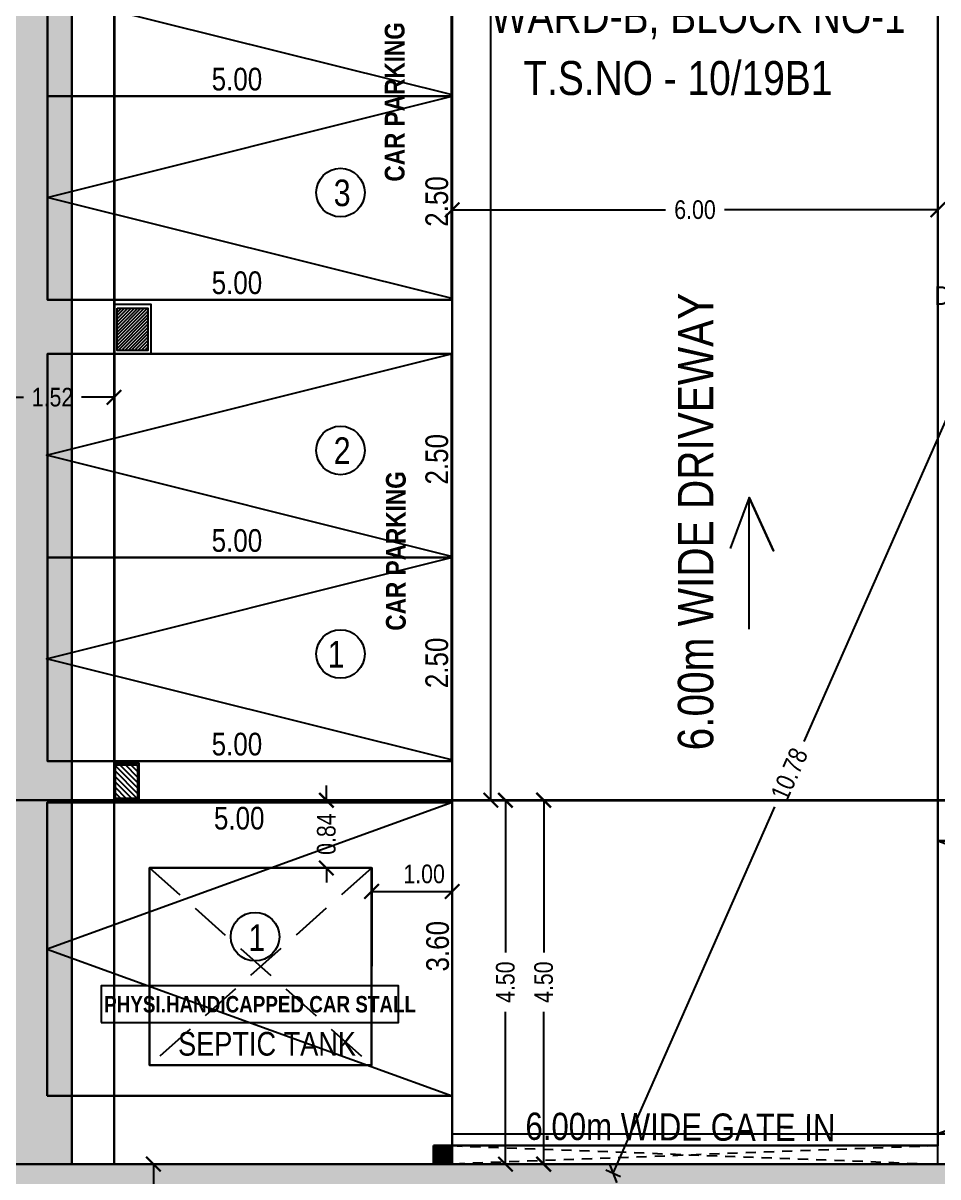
# Model space of a CAD drawing. Header units: metres. Extents: x 144 to 1259, y -1474 to -210.
# Drawn here: x 1142.82 to 1154.12, y -1186.98 to -1172.72 of the extents above; entities that cross this region are included whole.
import ezdxf

# ---------------------------------------------------------------- set-up
doc = ezdxf.new("R2010")
doc.units = ezdxf.units.M
for name, pattern in [('_AEC_GRIPS_LT_HIDDENX2', [0.75, 0.5, -0.25]), ('HIDDEN2', [0.1875, 0.125, -0.0625]), ('HIDDENX2', [0.75, 0.5, -0.25])]:
    doc.linetypes.add(name, pattern=pattern)
for name, color, linetype, lineweight in [('_0', 7, 'Continuous', 5), ('BLK_1_FLR_0_STILT_PARKING', 13, 'Continuous', 0), ('BLK_1_LVL_0_BLDG_FOOT_PRINT', 1, 'Continuous', 5), ('DIST_EXIT', 7, 'Continuous', 0)]:
    doc.layers.add(name, color=color, linetype=linetype, lineweight=lineweight)
for name, color, linetype in [('AS_AT_SITE', 6, 'Continuous'), ('BLK_1_LVL_0_FRONT_SETBACK', 2, 'Continuous'), ('BLK_1_LVL_0_SIDE_SETBACK1', 171, 'Continuous'), ('DRIVE_WAY', 255, 'Continuous'), ('FMB_OR_PLR', 70, 'Continuous'), ('PER_AISLE_WIDTH', 5, 'Continuous'), ('PLOT_BOUNDARY', 70, 'Continuous'), ('ROAD_WIDTH', 2, 'Continuous'), ('RWH', 130, 'Continuous'), ('SEPTIC_TANK', 146, 'Continuous'), ('SUPER_IMPOSED', 5, 'Continuous')]:
    doc.layers.add(name, color=color, linetype=linetype)
for name, color, linetype, plot in [('BLK_1_FLR_0_BLT_UP_AREA', 18, 'Continuous', False), ('BLK_1_FLR_0_BLT_UP_AREA_DEDUCT', 1, 'Continuous', False), ('BLK_1_MAX_HEIGHT_CAL', 7, 'Continuous', False), ('BLK_1_MAX_HEIGHT_CAL_SET_BACK', 6, 'Continuous', False), ('DA_PARKING', 1, 'Continuous', False), ('PARKING_SLOT', 30, 'Continuous', False), ('SHORTEST_DIST_TO_ROAD', 6, 'Continuous', False)]:
    doc.layers.add(name, color=color, linetype=linetype, plot=plot)
doc.styles.add('R1', font='swisscb.ttf')
doc.styles.get("Standard").update_dxf_attribs({"font": 'swissck.ttf'})
doc.styles.add('STYLE1', font='swissck.ttf', dxfattribs={"height": 0.23})
doc.styles.add('ys', font='swissck.ttf', dxfattribs={"height": 0.5})
doc.dimstyles.get("Standard").update_dxf_attribs({"dimtxt": 0.23, "dimasz": 0.18, "dimexe": 0.1, "dimexo": 0, "dimgap": 0.09, "dimtad": 0, "dimzin": 0, "dimdsep": 46, "dimtxsty": 'STYLE1', "dimblk": 'ARCHTICK', "dimcen": 0.09, "dimadec": 0, "dimazin": 0, "dimtfac": 1, "dimtofl": 0, "dimtmove": 2, "dimatfit": 3, "dimfxl": 0, "dimtolj": 1, "dimtzin": 0, "dimarcsym": 0})

# ---------------------------------------------------------------- blocks, each defined once
blk = doc.blocks.new('dfff')
h = blk.add_hatch()
h.set_pattern_fill('ANSI31', color=256, angle=-90, style=0)
h.set_pattern_definition([(315, (297038.03063, 164947.20593), (0.08838834765, 0.08838834765), [])])
h.paths.add_polyline_path([(237883.28, -45431.69), (237874.28, -45431.69), (237874.28, -45440.69), (237883.28, -45440.69)])
for p, q in [((237874.28, -45440.69), (237874.28, -45431.69)), ((237883.28, -45431.69), (237874.28, -45431.69)), ((237883.28, -45431.69), (237883.28, -45440.69)), ((237883.28, -45440.69), (237874.28, -45440.69))]:
    blk.add_line(p, q)
blk = doc.blocks.new('_ArchTick')
at = {"color": 0, "const_width": 0.15}
blk.add_lwpolyline([(-0.5, -0.5), (0.5, 0.5)], dxfattribs=at)
blk = doc.blocks.new('*D165')
at = {"color": 0, "lineweight": -2}
for p, q in [((1142.419, -1177.446), (1142.419, -1177.246)), ((1143.939, -1177.446), (1143.939, -1177.246)), ((1142.419, -1177.346), (1142.819, -1177.346)), ((1143.939, -1177.346), (1143.538, -1177.346))]:
    blk.add_line(p, q, dxfattribs=at)
at = {"layer": 'Defpoints', "color": 0}
for p in [(1142.419, -1177.346), (1142.419, -1177.454), (1143.939, -1177.455)]:
    blk.add_point(p, dxfattribs=at)
at = {"color": 0, "lineweight": -2, "xscale": 0.18, "yscale": 0.18, "zscale": 0.18, "rotation": 180}
blk.add_blockref('_ArchTick', (1142.419, -1177.346), dxfattribs=at)
at = {"color": 0, "lineweight": -2, "xscale": 0.18, "yscale": 0.18, "zscale": 0.18}
blk.add_blockref('_ArchTick', (1143.939, -1177.346), dxfattribs=at)
at = {"color": 0, "insert": (1143.179, -1177.346), "char_height": 0.23, "attachment_point": 5, "style": 'STYLE1'}
blk.add_mtext('\\A1;1.52', dxfattribs=at)
blk = doc.blocks.new('*D212')
at = {"layer": 'BLK_1_MAX_HEIGHT_CAL_SET_BACK', "color": 0, "lineweight": -2}
for p, q in [((1148.493, -1157.253), (1148.693, -1157.253)), ((1148.593, -1157.253), (1148.593, -1169.342)), ((1148.593, -1182.323), (1148.593, -1170.234)), ((1148.493, -1182.323), (1148.693, -1182.323))]:
    blk.add_line(p, q, dxfattribs=at)
at = {"layer": 'Defpoints', "color": 0}
for p in [(1146.822, -1157.253), (1148.593, -1157.253), (1146.822, -1182.323)]:
    blk.add_point(p, dxfattribs=at)
at = {"layer": 'BLK_1_MAX_HEIGHT_CAL_SET_BACK', "color": 0, "lineweight": -2, "xscale": 0.18, "yscale": 0.18, "zscale": 0.18}
for p, rotation in [((1148.593, -1157.253), 90), ((1148.593, -1182.323), 270)]:
    blk.add_blockref('_ArchTick', p, dxfattribs=dict(at, rotation=rotation))
at = {"layer": 'BLK_1_MAX_HEIGHT_CAL_SET_BACK', "color": 0, "lineweight": 30, "insert": (1148.593, -1169.788), "char_height": 0.23, "attachment_point": 5, "rotation": 90, "style": 'STYLE1'}
blk.add_mtext('\\A1;25.07', dxfattribs=at)
blk = doc.blocks.new('*D213')
at = {"layer": 'Defpoints', "color": 0}
for p in [(1146.562, -1182.323), (1146.659, -1182.323), (1146.659, -1183.16)]:
    blk.add_point(p, dxfattribs=at)
at = {"layer": 'SEPTIC_TANK', "color": 0, "lineweight": -2}
for p, q in [((1146.562, -1182.323), (1146.562, -1182.143)), ((1146.659, -1182.323), (1146.462, -1182.323)), ((1146.659, -1183.16), (1146.462, -1183.16)), ((1146.562, -1183.16), (1146.562, -1183.34))]:
    blk.add_line(p, q, dxfattribs=at)
at = {"layer": 'SEPTIC_TANK', "color": 0, "lineweight": -2, "xscale": 0.18, "yscale": 0.18, "zscale": 0.18}
for p, rotation in [((1146.562, -1182.323), 270), ((1146.562, -1183.16), 90)]:
    blk.add_blockref('_ArchTick', p, dxfattribs=dict(at, rotation=rotation))
at = {"layer": 'SEPTIC_TANK', "color": 0, "insert": (1146.562, -1182.742), "char_height": 0.23, "attachment_point": 5, "rotation": 90, "style": 'STYLE1'}
blk.add_mtext('\\A1;0.84', dxfattribs=at)
blk = doc.blocks.new('*D214')
at = {"layer": 'Defpoints', "color": 0, "linetype": 'ByBlock'}
for p in [(1147.12, -1183.468), (1148.115, -1183.45), (1148.115, -1183.468)]:
    blk.add_point(p, dxfattribs=at)
at = {"layer": 'SEPTIC_TANK', "color": 0, "linetype": 'ByBlock', "lineweight": -2}
for p, q in [((1147.12, -1183.468), (1147.12, -1183.35)), ((1148.115, -1183.468), (1148.115, -1183.35)), ((1147.12, -1183.45), (1148.115, -1183.45))]:
    blk.add_line(p, q, dxfattribs=at)
at = {"layer": 'SEPTIC_TANK', "color": 0, "linetype": 'ByBlock', "lineweight": -2, "xscale": 0.18, "yscale": 0.18, "zscale": 0.18, "rotation": 180}
blk.add_blockref('_ArchTick', (1147.12, -1183.45), dxfattribs=at)
at = {"layer": 'SEPTIC_TANK', "color": 0, "linetype": 'ByBlock', "lineweight": -2, "xscale": 0.18, "yscale": 0.18, "zscale": 0.18}
blk.add_blockref('_ArchTick', (1148.115, -1183.45), dxfattribs=at)
at = {"layer": 'SEPTIC_TANK', "color": 0, "linetype": 'ByBlock', "insert": (1147.769, -1183.235), "char_height": 0.23, "attachment_point": 5, "style": 'STYLE1'}
blk.add_mtext('\\A1;1.00', dxfattribs=at)
blk = doc.blocks.new('*D216')
at = {"layer": '_0', "color": 0, "lineweight": -2}
for p, q in [((1149.346, -1182.323), (1149.146, -1182.323)), ((1149.246, -1182.323), (1149.246, -1184.204)), ((1149.246, -1186.819), (1149.246, -1184.937)), ((1149.346, -1186.819), (1149.146, -1186.819))]:
    blk.add_line(p, q, dxfattribs=at)
at = {"layer": 'Defpoints', "color": 0}
for p in [(1149.437, -1182.323), (1149.246, -1186.819), (1149.437, -1186.819)]:
    blk.add_point(p, dxfattribs=at)
at = {"layer": '_0', "color": 0, "lineweight": -2, "xscale": 0.18, "yscale": 0.18, "zscale": 0.18}
for p, rotation in [((1149.246, -1182.323), 90), ((1149.246, -1186.819), 270)]:
    blk.add_blockref('_ArchTick', p, dxfattribs=dict(at, rotation=rotation))
at = {"layer": '_0', "color": 0, "insert": (1149.246, -1184.571), "char_height": 0.23, "attachment_point": 5, "rotation": 90, "style": 'STYLE1'}
blk.add_mtext('\\A1;4.50', dxfattribs=at)
blk = doc.blocks.new('*D217')
at = {"layer": 'Defpoints', "color": 0}
for p in [(1148.63, -1182.323), (1148.773, -1182.323), (1148.63, -1186.819)]:
    blk.add_point(p, dxfattribs=at)
at = {"layer": 'SHORTEST_DIST_TO_ROAD', "color": 0, "lineweight": -2}
for p, q in [((1148.673, -1182.323), (1148.873, -1182.323)), ((1148.773, -1182.323), (1148.773, -1184.205)), ((1148.773, -1186.819), (1148.773, -1184.937)), ((1148.673, -1186.819), (1148.873, -1186.819))]:
    blk.add_line(p, q, dxfattribs=at)
at = {"layer": 'SHORTEST_DIST_TO_ROAD', "color": 0, "lineweight": -2, "xscale": 0.18, "yscale": 0.18, "zscale": 0.18}
for p, rotation in [((1148.773, -1182.323), 90), ((1148.773, -1186.819), 270)]:
    blk.add_blockref('_ArchTick', p, dxfattribs=dict(at, rotation=rotation))
at = {"layer": 'SHORTEST_DIST_TO_ROAD', "color": 0, "lineweight": 30, "insert": (1148.773, -1184.571), "char_height": 0.23, "attachment_point": 5, "rotation": 90, "style": 'STYLE1'}
blk.add_mtext('\\A1;4.50', dxfattribs=at)
blk = doc.blocks.new('*D277')
at = {"layer": 'BLK_1_MAX_HEIGHT_CAL', "color": 0, "lineweight": -2}
for p, q in [((1144.326, -1186.818), (1144.526, -1186.818)), ((1144.426, -1186.818), (1144.426, -1201.372)), ((1144.426, -1216.819), (1144.426, -1202.265)), ((1144.326, -1216.819), (1144.526, -1216.819))]:
    blk.add_line(p, q, dxfattribs=at)
at = {"layer": 'Defpoints', "color": 0}
for p in [(1143.939, -1186.818), (1143.939, -1216.819), (1144.426, -1216.819)]:
    blk.add_point(p, dxfattribs=at)
at = {"layer": 'BLK_1_MAX_HEIGHT_CAL', "color": 0, "lineweight": -2, "xscale": 0.18, "yscale": 0.18, "zscale": 0.18}
for p, rotation in [((1144.426, -1186.818), 90), ((1144.426, -1216.819), 270)]:
    blk.add_blockref('_ArchTick', p, dxfattribs=dict(at, rotation=rotation))
at = {"layer": 'BLK_1_MAX_HEIGHT_CAL', "color": 0, "insert": (1144.426, -1201.818), "char_height": 0.23, "attachment_point": 5, "rotation": 90, "style": 'STYLE1'}
blk.add_mtext('\\A1;30.00', dxfattribs=at)
blk = doc.blocks.new('*D282')
at = {"layer": 'Defpoints', "color": 0}
for p in [(1154.202, -1176.96), (1154.455, -1177.072), (1149.851, -1186.819)]:
    blk.add_point(p, dxfattribs=at)
at = {"layer": 'DIST_EXIT', "color": 0, "lineweight": -2}
for p, q in [((1154.455, -1177.072), (1152.458, -1181.597)), ((1154.364, -1177.032), (1154.547, -1177.112)), ((1150.104, -1186.93), (1152.101, -1182.406)), ((1150.013, -1186.89), (1150.196, -1186.971))]:
    blk.add_line(p, q, dxfattribs=at)
at = {"layer": 'DIST_EXIT', "color": 0, "lineweight": -2, "xscale": 0.18, "yscale": 0.18, "zscale": 0.18}
for p, rotation in [((1154.455, -1177.072), 66.18499376486002), ((1150.104, -1186.93), 246.18499376486)]:
    blk.add_blockref('_ArchTick', p, dxfattribs=dict(at, rotation=rotation))
at = {"layer": 'DIST_EXIT', "color": 0, "insert": (1152.28, -1182.001), "char_height": 0.23, "attachment_point": 5, "rotation": 66.185, "style": 'STYLE1'}
blk.add_mtext('\\A1;10.78', dxfattribs=at)
blk = doc.blocks.new('*D283')
at = {"layer": 'Defpoints', "color": 0}
for p in [(1154.115, -1175.03), (1148.115, -1175.562), (1154.115, -1175.562)]:
    blk.add_point(p, dxfattribs=at)
at = {"layer": 'DRIVE_WAY', "color": 0, "lineweight": -2}
for p, q in [((1148.115, -1175.13), (1148.115, -1174.93)), ((1154.115, -1175.13), (1154.115, -1174.93)), ((1148.115, -1175.03), (1150.751, -1175.03)), ((1154.115, -1175.03), (1151.48, -1175.03))]:
    blk.add_line(p, q, dxfattribs=at)
at = {"layer": 'DRIVE_WAY', "color": 0, "lineweight": -2, "xscale": 0.18, "yscale": 0.18, "zscale": 0.18, "rotation": 180}
blk.add_blockref('_ArchTick', (1148.115, -1175.03), dxfattribs=at)
at = {"layer": 'DRIVE_WAY', "color": 0, "lineweight": -2, "xscale": 0.18, "yscale": 0.18, "zscale": 0.18}
blk.add_blockref('_ArchTick', (1154.115, -1175.03), dxfattribs=at)
at = {"layer": 'DRIVE_WAY', "color": 0, "insert": (1151.115, -1175.03), "char_height": 0.23, "attachment_point": 5, "style": 'STYLE1'}
blk.add_mtext('\\A1;6.00', dxfattribs=at)

msp = doc.modelspace()

# ---------------------------------------------------------------- hatches: boundary and pattern name
h = msp.add_hatch(color=2)
h.paths.add_polyline_path([(1162.74, -1156.087), (1161.236, -1156.087), (1161.078, -1156.36), (1161.078, -1155.679), (1160.964, -1156.087), (1159.183, -1156.087), (1159.183, -1157.253), (1159.183, -1186.818), (1154.344, -1186.818), (1154.344, -1186.818), (1154.115, -1186.818), (1154.115, -1186.819), (1148.114, -1186.819), (1148.115, -1186.818), (1148.115, -1186.818), (1147.887, -1186.818), (1147.887, -1186.818), (1143.419, -1186.818), (1143.419, -1186.819), (1142.419, -1186.819), (1140.413, -1186.819), (1140.413, -1188.626), (1140.893, -1188.761), (1140.092, -1188.761), (1140.413, -1188.947), (1140.413, -1193.128), (1164.29, -1193.128), (1164.29, -1188.947), (1163.969, -1188.761), (1164.77, -1188.761), (1164.29, -1188.626), (1164.29, -1186.819), (1162.74, -1186.819)], flags=16)
h.paths.add_polyline_path([(918.388, -1473.853), (918.388, -909.568), (1218.388, -909.568), (1218.388, -1473.853)], flags=9)
h.paths.add_polyline_path([(918.406, -1469.533), (918.406, -912.39), (1218.406, -912.39), (1218.406, -1469.533)], flags=9)
msp.add_hatch(color=2).paths.add_polyline_path([(1140.413, -1193.128), (1140.413, -1188.947), (1140.092, -1188.761), (1140.893, -1188.761), (1140.413, -1188.626), (1140.413, -1186.819), (1159.183, -1186.818), (1159.183, -1156.087), (1160.964, -1156.087), (1161.078, -1155.679), (1161.078, -1156.36), (1161.236, -1156.087), (1162.74, -1156.087), (1162.74, -1186.819), (1164.29, -1186.819), (1164.29, -1188.626), (1164.77, -1188.761), (1163.969, -1188.761), (1164.29, -1188.947), (1164.29, -1193.128)])
h = msp.add_hatch()
h.set_pattern_fill('HEX', color=256, scale=0.03, style=0)
h.set_pattern_definition([(0, (-169.31965, -8.2868), (0, 0.16497784), [0.09525, -0.1905]), (120, (-169.31965, -8.2868), (-0.142875, -0.08248892), [0.09525, -0.1905]), (60, (-169.2244, -8.2868), (-0.142875, 0.08248892), [0.09525, -0.1905])])
h.paths.add_polyline_path([(1137.323, -1157.253), (1136.323, -1157.253), (1136.323, -1171.579), (1142.419, -1171.579), (1142.419, -1186.819), (1143.419, -1186.819), (1143.419, -1170.579), (1137.323, -1170.579)])
at = {"ltscale": 30}
h = msp.add_hatch(dxfattribs=at)
h.set_pattern_fill('ANSI31', color=256, scale=0.2286, style=0)
h.set_pattern_definition([(45, (-144.34571, -1076.052506), (-0.0202055763, 0.0202055763), [])])
h.paths.add_polyline_path([(1143.977, -1176.245), (1144.357, -1176.245), (1144.357, -1176.769), (1143.977, -1176.769)])
h = msp.add_hatch(dxfattribs=at)
h.set_pattern_fill('ANSI31', color=256, scale=0.381, angle=360, style=0)
h.set_pattern_definition([(135, (2366.435627, -1006.69061), (0.0336759605, 0.0336759605), [])])
h.paths.add_polyline_path([(1144.23, -1181.887), (1143.957, -1181.887), (1143.956, -1182.302), (1144.23, -1182.302)])

# ---------------------------------------------------------------- linework, layer by layer
for p, q in [((1148.115, -1169.259), (1148.115, -1186.819)), ((1154.115, -1186.819), (1154.115, -1169.259)), ((1148.115, -1186.819), (1154.115, -1186.819))]:
    msp.add_line(p, q)
for points in [[(1140.413, -1193.128), (1140.413, -1188.947), (1140.092, -1188.761), (1140.893, -1188.761), (1140.413, -1188.626), (1140.413, -1186.819), (1159.183, -1186.818), (1159.183, -1156.087), (1160.964, -1156.087), (1161.078, -1155.679), (1161.078, -1156.36), (1161.236, -1156.087), (1162.74, -1156.087), (1162.74, -1186.819), (1164.29, -1186.819), (1164.29, -1188.626), (1164.77, -1188.761), (1163.969, -1188.761), (1164.29, -1188.947), (1164.29, -1193.128)], [(1143.419, -1170.579), (1137.323, -1170.579), (1137.323, -1157.253), (1136.323, -1157.253), (1136.323, -1171.579), (1142.419, -1171.579), (1142.419, -1186.819), (1143.419, -1186.819)], [(1143.115, -1185.973), (1148.115, -1185.973), (1148.115, -1182.352), (1143.115, -1182.352)], [(1159.115, -1186.444), (1154.115, -1186.444), (1154.115, -1182.823), (1159.115, -1182.823)], [(1143.779, -1185.068), (1147.452, -1185.068), (1147.452, -1184.616), (1143.779, -1184.616)]]:
    msp.add_lwpolyline(points, close=True)
at = {"color": 1, "lineweight": 30}
msp.add_lwpolyline([(1159.183, -1157.253), (1136.323, -1157.253), (1136.323, -1171.578), (1142.419, -1171.578), (1142.419, -1186.818), (1159.183, -1186.818)], close=True, dxfattribs=at)
at = {"linetype": '_AEC_GRIPS_LT_HIDDENX2', "lineweight": 35}
msp.add_lwpolyline([(1157.659, -1182.323), (1157.659, -1158.773), (1137.843, -1158.773), (1137.843, -1170.059), (1143.939, -1170.059), (1143.939, -1182.323)], close=True, dxfattribs=at)
at = {"color": 3, "linetype": 'ByBlock', "lineweight": 35}
msp.add_lwpolyline([(1157.659, -1182.323), (1157.659, -1158.773), (1137.843, -1158.773), (1137.843, -1170.058), (1143.939, -1170.058), (1143.939, -1182.323)], close=True, dxfattribs=at)
for points in [[(1148.115, -1173.612), (1143.113, -1172.362), (1148.115, -1171.112)], [(1148.115, -1176.127), (1143.113, -1174.877), (1148.115, -1173.627)], [(1148.107, -1179.311), (1143.105, -1178.061), (1148.107, -1176.811)], [(1151.786, -1180.209), (1151.786, -1178.585), (1152.084, -1179.243), (1151.786, -1178.585), (1151.549, -1179.212)], [(1148.107, -1181.826), (1143.105, -1180.576), (1148.107, -1179.326)], [(1148.115, -1182.352), (1143.115, -1184.162), (1148.115, -1185.973), (1148.115, -1182.352)], [(1154.115, -1182.823), (1159.115, -1184.633), (1154.115, -1186.444), (1154.115, -1182.823)]]:
    msp.add_lwpolyline(points)
at = {"ltscale": 10}
for points in [[(1143.116, -1173.627), (1148.107, -1173.627), (1148.107, -1171.112), (1143.116, -1171.112)], [(1143.116, -1176.141), (1148.107, -1176.141), (1148.107, -1173.627), (1143.116, -1173.627)], [(1143.116, -1179.326), (1148.107, -1179.326), (1148.107, -1176.811), (1143.116, -1176.811)], [(1143.116, -1181.84), (1148.107, -1181.84), (1148.107, -1179.326), (1143.116, -1179.326)]]:
    msp.add_lwpolyline(points, close=True, dxfattribs=at)
at = {"ltscale": 30}
for points in [[(1143.939, -1176.811), (1144.396, -1176.811), (1144.396, -1176.201), (1143.939, -1176.201)], [(1143.977, -1176.245), (1144.357, -1176.245), (1144.357, -1176.769), (1143.977, -1176.769)], [(1143.939, -1181.866), (1144.244, -1181.866), (1144.244, -1182.323), (1143.939, -1182.323)], [(1144.23, -1181.887), (1144.23, -1182.302), (1143.956, -1182.302), (1143.957, -1181.887)]]:
    msp.add_lwpolyline(points, close=True, dxfattribs=at)
at = {"color": 252, "lineweight": -2}
msp.add_lwpolyline([(1144.379, -1185.596), (1144.379, -1183.16), (1147.122, -1183.16), (1147.12, -1185.596)], close=True, dxfattribs=at)
at = {"color": 252, "linetype": 'HIDDENX2', "lineweight": -2}
for points in [[(1144.379, -1183.16), (1147.12, -1185.596)], [(1147.122, -1183.16), (1144.379, -1185.596)]]:
    msp.add_lwpolyline(points, dxfattribs=at)
at = {"linetype": 'HIDDEN2', "lineweight": 25}
for points in [[(1148.115, -1186.59), (1154.115, -1186.819)], [(1154.115, -1186.59), (1148.115, -1186.818)]]:
    msp.add_lwpolyline(points, dxfattribs=at)
for centre in [(1146.736, -1174.818), (1146.736, -1178.002), (1146.736, -1180.517), (1145.681, -1184.009)]:
    msp.add_circle(centre, 0.3)
at = {"layer": 'AS_AT_SITE', "lineweight": 30}
msp.add_lwpolyline([(1159.183, -1157.253), (1136.323, -1157.253), (1136.323, -1171.578), (1142.419, -1171.578), (1142.419, -1186.818), (1159.183, -1186.818)], close=True, dxfattribs=at)
msp.add_lwpolyline([(1159.183, -1157.253), (1136.323, -1157.253), (1136.323, -1171.578), (1142.419, -1171.578), (1142.419, -1186.818), (1159.183, -1186.818)], close=True, dxfattribs=at)
at = {"layer": 'BLK_1_FLR_0_BLT_UP_AREA', "color": 18}
msp.add_lwpolyline([(1157.659, -1182.323), (1157.659, -1158.773), (1137.843, -1158.773), (1137.843, -1170.058), (1143.939, -1170.058), (1143.939, -1182.323)], close=True, dxfattribs=at)
at = {"layer": 'BLK_1_FLR_0_BLT_UP_AREA_DEDUCT', "color": 18}
msp.add_lwpolyline([(1157.659, -1182.323), (1157.659, -1158.773), (1137.843, -1158.773), (1137.843, -1170.058), (1143.939, -1170.058), (1143.939, -1182.323)], close=True, dxfattribs=at)
at = {"layer": 'BLK_1_FLR_0_STILT_PARKING'}
msp.add_lwpolyline([(1157.659, -1182.323), (1157.659, -1158.773), (1137.843, -1158.773), (1137.843, -1170.058), (1143.939, -1170.058), (1143.939, -1182.323)], close=True, dxfattribs=at)
at = {"layer": 'BLK_1_LVL_0_BLDG_FOOT_PRINT', "lineweight": 30}
msp.add_lwpolyline([(1157.659, -1182.323), (1157.659, -1158.773), (1137.843, -1158.773), (1137.843, -1170.058), (1143.939, -1170.058), (1143.939, -1182.323)], close=True, dxfattribs=at)
at = {"layer": 'BLK_1_LVL_0_FRONT_SETBACK', "color": 2, "lineweight": 30}
msp.add_lwpolyline([(1157.659, -1182.323), (1143.939, -1182.323), (1143.939, -1186.818), (1157.659, -1186.818)], close=True, dxfattribs=at)
at = {"layer": 'BLK_1_LVL_0_SIDE_SETBACK1', "lineweight": 30}
msp.add_lwpolyline([(1143.939, -1170.058), (1137.843, -1170.058), (1137.843, -1158.773), (1136.323, -1158.773), (1136.323, -1171.578), (1142.419, -1171.578), (1142.419, -1182.323), (1143.939, -1182.323)], close=True, dxfattribs=at)
at = {"layer": 'DA_PARKING', "linetype": 'Continuous', "lineweight": 30}
for points in [[(1143.115, -1185.973), (1148.115, -1185.973), (1148.115, -1182.352), (1143.115, -1182.352)], [(1154.115, -1186.444), (1159.115, -1186.444), (1159.115, -1182.823), (1154.115, -1182.823)]]:
    msp.add_lwpolyline(points, close=True, dxfattribs=at)
at = {"layer": 'DRIVE_WAY', "color": 255, "lineweight": 30}
msp.add_lwpolyline([(1148.115, -1170.073), (1154.115, -1170.073), (1154.115, -1186.59), (1148.115, -1186.59)], close=True, dxfattribs=at)
at = {"layer": 'FMB_OR_PLR', "lineweight": 30}
msp.add_lwpolyline([(1159.183, -1157.253), (1136.323, -1157.253), (1136.323, -1171.578), (1142.419, -1171.578), (1142.419, -1186.818), (1159.183, -1186.818)], close=True, dxfattribs=at)
at = {"layer": 'PARKING_SLOT', "linetype": 'Continuous', "lineweight": 30}
for points in [[(1148.115, -1171.112), (1143.116, -1171.112), (1143.116, -1173.627), (1148.115, -1173.627)], [(1148.115, -1173.627), (1143.116, -1173.627), (1143.116, -1176.141), (1148.115, -1176.141)], [(1148.115, -1176.811), (1143.116, -1176.811), (1143.116, -1179.326), (1148.115, -1179.326)], [(1148.115, -1179.326), (1143.116, -1179.326), (1143.116, -1181.84), (1148.115, -1181.84)]]:
    msp.add_lwpolyline(points, close=True, dxfattribs=at)
at = {"layer": 'PER_AISLE_WIDTH', "color": 5}
msp.add_lwpolyline([(1148.115, -1186.444), (1154.115, -1186.444), (1154.115, -1170.073), (1148.115, -1170.073)], close=True, dxfattribs=at)
at = {"layer": 'PLOT_BOUNDARY', "color": 70, "lineweight": 30}
msp.add_lwpolyline([(1159.183, -1157.253), (1136.323, -1157.253), (1136.323, -1171.578), (1142.419, -1171.578), (1142.419, -1186.818), (1159.183, -1186.818)], close=True, dxfattribs=at)
at = {"layer": 'ROAD_WIDTH'}
msp.add_lwpolyline([(1163.515, -1186.819), (1133.515, -1186.819), (1133.515, -1216.819), (1163.515, -1216.819)], close=True, dxfattribs=at)
at = {"layer": 'RWH', "lineweight": 30}
msp.add_lwpolyline([(1143.419, -1170.579), (1137.323, -1170.579), (1137.323, -1157.253), (1136.323, -1157.253), (1136.323, -1171.579), (1142.419, -1171.579), (1142.419, -1186.819), (1143.419, -1186.819)], close=True, dxfattribs=at)
at = {"layer": 'SEPTIC_TANK', "linetype": 'ByBlock', "lineweight": 30}
msp.add_lwpolyline([(1144.379, -1183.16), (1144.379, -1185.596), (1147.12, -1185.596), (1147.12, -1183.16)], close=True, dxfattribs=at)
at = {"layer": 'SUPER_IMPOSED', "lineweight": 30}
msp.add_lwpolyline([(1159.183, -1157.253), (1136.323, -1157.253), (1136.323, -1171.578), (1142.419, -1171.578), (1142.419, -1186.818), (1159.183, -1186.818)], close=True, dxfattribs=at)

# ---------------------------------------------------------------- block references
at = {"xscale": 0.0253999999999898, "yscale": 0.0253999999999898, "zscale": 0.0253999999999898}
msp.add_blockref('dfff', (-4894.12, -32.625), dxfattribs=at)

# ---------------------------------------------------------------- texts
for s, height, style, p in [('WARD-B, BLOCK NO-1', 0.41935, 'STYLE1', (1148.594, -1172.846)), ('T.S.NO - 10/19B1', 0.41935, 'STYLE1', (1148.994, -1173.612)), ('D', 0.23, 'STYLE1', (1154.076, -1176.205)), ('5.00', 0.28, 'STYLE1', (1145.173, -1182.685)), ('PHYSI.HANDICAPPED CAR STALL', 0.2032, 'R1', (1143.817, -1184.945))]:
    msp.add_text(s, height=height, dxfattribs=dict(style=style)).set_placement(p)
for s, height, rotation, style, p in [('CAR PARKING', 0.24384, 90, 'R1', (1147.527, -1174.682)), ('5.00', 0.28, 0, 'STYLE1', (1145.145, -1173.556)), ('2.50', 0.28, 90, 'STYLE1', (1148.065, -1175.24)), ('5.00', 0.28, 0, 'STYLE1', (1145.145, -1176.071)), ('2.50', 0.28, 90, 'STYLE1', (1148.065, -1178.424)), ('CAR PARKING', 0.24384, 90, 'R1', (1147.542, -1180.229)), ('5.00', 0.28, 0, 'STYLE1', (1145.145, -1179.255)), ('2.50', 0.28, 90, 'STYLE1', (1148.065, -1180.939)), ('5.00', 0.28, 0, 'STYLE1', (1145.145, -1181.77)), ('3.60', 0.28, 90, 'STYLE1', (1148.075, -1184.439)), ('6.00m WIDE GATE IN', 0.336, 359.7386, 'STYLE1', (1149.02, -1186.518))]:
    msp.add_text(s, height=height, rotation=rotation, dxfattribs=dict(style=style)).set_placement(p)
at = {"lineweight": 25, "style": 'ys'}
msp.add_text('6.00m WIDE DRIVEWAY', height=0.43748, rotation=90, dxfattribs=at).set_placement((1151.341, -1181.707))
at = {"lineweight": 100}
msp.add_text('1', height=0.328, dxfattribs=at).set_placement((1145.598, -1184.186))
at = {"color": 252, "lineweight": -2, "style": 'STYLE1'}
msp.add_text('SEPTIC TANK', height=0.29261, dxfattribs=at).set_placement((1144.73, -1185.478))
at = {"lineweight": 100, "char_height": 0.328, "width": 0.4236, "attachment_point": 3}
for s, insert in [('3', (1146.861, -1174.657)), ('2', (1146.861, -1177.841)), ('1', (1146.786, -1180.356))]:
    msp.add_mtext(s, dxfattribs=dict(at, insert=insert))

# ---------------------------------------------------------------- dimensions: what is measured, and where the dimension line sits
dim = msp.add_linear_dim(base=(1142.419, -1177.346), p1=(1143.939, -1177.455), p2=(1142.419, -1177.454), dimstyle='Standard')
dim.commit()
dim.dimension.update_dxf_attribs({"geometry": '*D165', "text_midpoint": (1143.179, -1177.346)})
at = {"layer": '_0'}
dim = msp.add_linear_dim(base=(1149.246, -1186.819), p1=(1149.437, -1182.323), p2=(1149.437, -1186.819), angle=90, dimstyle='Standard', dxfattribs=at)
dim.commit()
dim.dimension.update_dxf_attribs({"geometry": '*D216', "text_midpoint": (1149.246, -1184.571)})
at = {"layer": 'BLK_1_MAX_HEIGHT_CAL', "color": 6}
dim = msp.add_linear_dim(base=(1144.426, -1216.819), p1=(1143.939, -1186.818), p2=(1143.939, -1216.819), angle=90, dimstyle='Standard', dxfattribs=at)
dim.commit()
dim.dimension.update_dxf_attribs({"geometry": '*D277', "text_midpoint": (1144.426, -1201.818)})
at = {"layer": 'BLK_1_MAX_HEIGHT_CAL_SET_BACK', "color": 6, "lineweight": 30}
dim = msp.add_linear_dim(base=(1148.593, -1157.253), p1=(1146.822, -1182.323), p2=(1146.822, -1157.253), angle=90, dimstyle='Standard', dxfattribs=at)
dim.commit()
dim.dimension.update_dxf_attribs({"geometry": '*D212', "text_midpoint": (1148.593, -1169.788)})
at = {"layer": 'DIST_EXIT'}
dim = msp.add_aligned_dim(p1=(1149.851, -1186.819), p2=(1154.202, -1176.96), distance=-0.277, dimstyle='Standard', dxfattribs=at)
dim.commit()
dim.dimension.update_dxf_attribs({"geometry": '*D282', "text_midpoint": (1152.28, -1182.001)})
at = {"layer": 'DRIVE_WAY', "color": 255}
dim = msp.add_linear_dim(base=(1154.115, -1175.03), p1=(1148.115, -1175.562), p2=(1154.115, -1175.562), dimstyle='Standard', dxfattribs=at)
dim.commit()
dim.dimension.update_dxf_attribs({"geometry": '*D283', "text_midpoint": (1151.115, -1175.03)})
at = {"layer": 'SEPTIC_TANK'}
dim = msp.add_linear_dim(base=(1146.562, -1182.323), p1=(1146.659, -1183.16), p2=(1146.659, -1182.323), angle=90, dimstyle='Standard', dxfattribs=at)
dim.commit()
dim.dimension.update_dxf_attribs({"geometry": '*D213', "text_midpoint": (1146.562, -1182.742)})
at = {"layer": 'SEPTIC_TANK', "linetype": 'ByBlock'}
dim = msp.add_linear_dim(base=(1148.1154, -1183.45), p1=(1147.1202, -1183.468), p2=(1148.1154, -1183.468), dimstyle='Standard', dxfattribs=at)
dim.commit()
dim.dimension.update_dxf_attribs({"geometry": '*D214', "text_midpoint": (1147.7685, -1183.2352), "dimtype": 160})
at = {"layer": 'SHORTEST_DIST_TO_ROAD', "lineweight": 30}
dim = msp.add_linear_dim(base=(1148.773, -1182.323), p1=(1148.63, -1186.819), p2=(1148.63, -1182.323), angle=90, dimstyle='Standard', dxfattribs=at)
dim.commit()
dim.dimension.update_dxf_attribs({"geometry": '*D217', "text_midpoint": (1148.773, -1184.571)})

doc.saveas('drawing.dxf')
